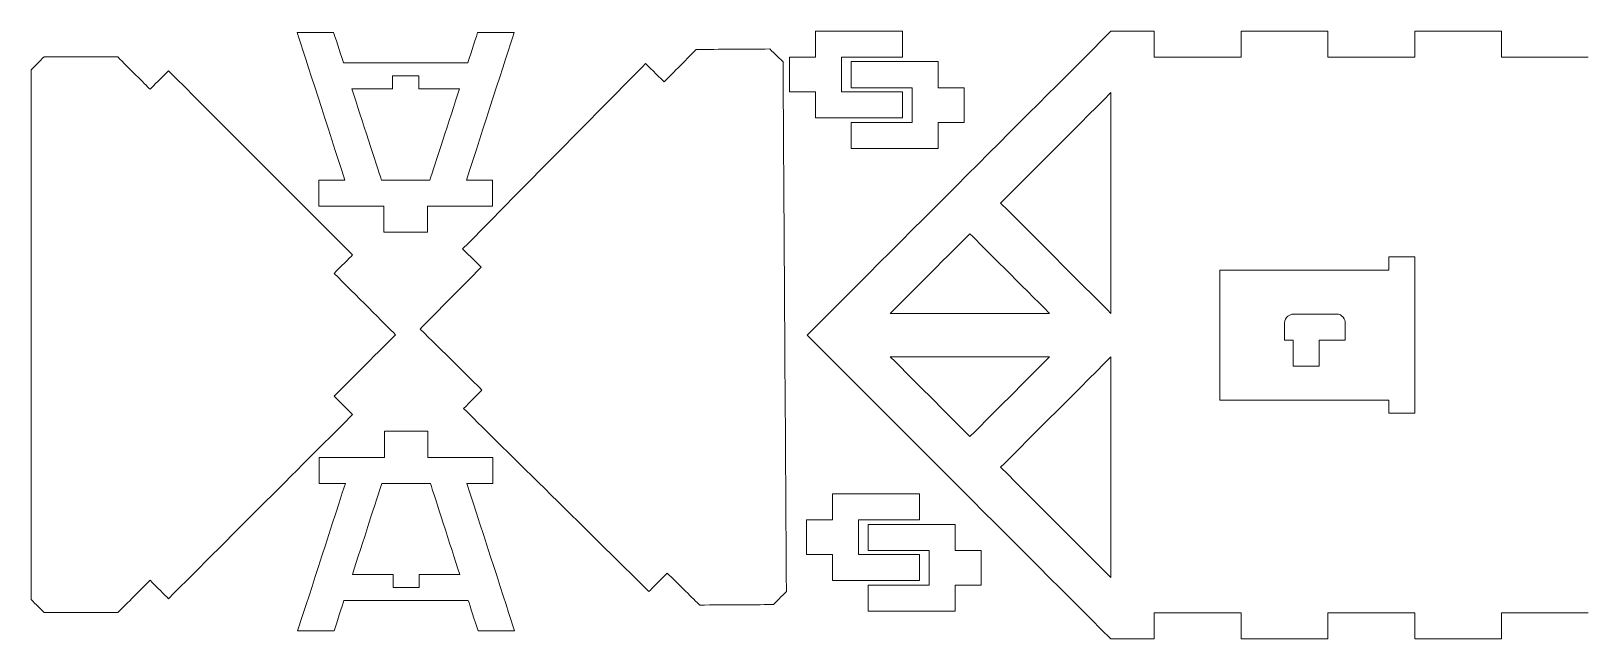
# Model space of a CAD drawing. Header units: millimetres. Extents: x -5059 to 5976, y -2595 to 3315.
# Drawn here: x -76.7 to 280.7, y -1375.1 to -1235 of the extents above; entities that cross this region are included whole.
import ezdxf

# ---------------------------------------------------------------- set-up
doc = ezdxf.new("R2010")
doc.units = ezdxf.units.MM
doc.header["$MEASUREMENT"] = 0
doc.layers.add('Make2D$visible$lines', color=7, linetype='Continuous')

msp = doc.modelspace()

# ---------------------------------------------------------------- linework, layer by layer
at = {"layer": 'Make2D$visible$lines', "color": 18, "lineweight": 9}
for points in [[(-4.3348, -1269.3887), (-8.0015, -1258.0553), (-13.5015, -1241.0553), (-15.3348, -1235.3887)], [(-15.3348, -1235.3887), (-12.532, -1235.3887), (-8.3279, -1235.3887), (-6.9265, -1235.3887)], [(-6.9265, -1235.3887), (-6.1716, -1237.722), (-5.0393, -1241.222), (-4.6618, -1242.3887)], [(23.6651, -1269.3887), (27.3318, -1258.0553), (32.8318, -1241.0553), (34.6651, -1235.3887)], [(26.2569, -1235.3887), (25.502, -1237.722), (24.3696, -1241.222), (23.9922, -1242.3887)], [(34.6651, -1235.3887), (31.8624, -1235.3887), (27.6582, -1235.3887), (26.2569, -1235.3887)], [(102.1755, -1305.0968), (125.5088, -1281.7635), (160.5088, -1246.7636), (172.1755, -1235.0969)], [(124.1123, -1235.0416), (117.4457, -1235.0416), (107.4457, -1235.0416), (104.1123, -1235.0416)], [(104.1123, -1235.0416), (104.1123, -1237.0416), (104.1123, -1240.0416), (104.1123, -1241.0416)], [(124.1123, -1241.0416), (124.1123, -1239.0416), (124.1123, -1236.0416), (124.1123, -1235.0416)], [(172.1755, -1235.0969), (175.5088, -1235.0969), (180.5088, -1235.0969), (182.1755, -1235.0969)], [(182.1755, -1235.1087), (182.1755, -1237.1048), (182.1755, -1240.0989), (182.1755, -1241.0969)], [(202.1755, -1235.0969), (208.8422, -1235.0969), (218.8422, -1235.0969), (222.1755, -1235.0969)], [(202.1755, -1241.0969), (202.1755, -1239.1009), (202.1755, -1236.1067), (202.1755, -1235.1087)], [(222.1755, -1235.1087), (222.1755, -1237.1048), (222.1755, -1240.0989), (222.1755, -1241.0969)], [(242.1755, -1235.0969), (248.8422, -1235.0969), (258.8422, -1235.0969), (262.1755, -1235.0969)], [(242.1755, -1241.0969), (242.1755, -1239.1009), (242.1755, -1236.1067), (242.1755, -1235.1087)], [(262.1755, -1235.1087), (262.1755, -1237.1048), (262.1755, -1240.0989), (262.1755, -1241.0969)], [(76.6009, -1239.2857), (74.1396, -1241.7786), (70.4475, -1245.5179), (69.2169, -1246.7643)], [(93.6005, -1239.1776), (87.934, -1239.2136), (79.4342, -1239.2677), (76.6009, -1239.2857)], [(93.6005, -1239.1776), (94.6069, -1240.1712), (96.1164, -1241.6616), (96.6196, -1242.1584)], [(-73.6592, -1241.0113), (-74.6592, -1242.0113), (-76.1592, -1243.5113), (-76.6592, -1244.0113)], [(-73.6592, -1241.0113), (-67.9925, -1241.0112), (-59.4925, -1241.0112), (-56.6592, -1241.0112)], [(-56.6592, -1241.0112), (-54.182, -1243.4884), (-50.4663, -1247.2041), (-49.2277, -1248.4426)], [(-4.6618, -1242.3887), (4.8895, -1242.3887), (19.2165, -1242.3887), (23.9922, -1242.3887)], [(22.7917, -1285.2443), (36.8436, -1271.0124), (57.9214, -1249.6647), (64.9473, -1242.5488)], [(64.9473, -1242.5488), (66.3705, -1243.9539), (68.5053, -1246.0617), (69.2169, -1246.7643)], [(97.3958, -1364.1559), (97.1371, -1323.4901), (96.749, -1262.4913), (96.6196, -1242.1584)], [(104.1123, -1241.0416), (102.1123, -1241.0416), (99.1123, -1241.0416), (98.1123, -1241.0416)], [(98.1123, -1241.0416), (98.1123, -1243.7083), (98.1123, -1247.7083), (98.1123, -1249.0416)], [(110.1123, -1249.0416), (110.1123, -1246.3749), (110.1123, -1242.375), (110.1123, -1241.0416)], [(110.1123, -1241.0416), (114.779, -1241.0416), (121.779, -1241.0416), (124.1123, -1241.0416)], [(132.3401, -1242.0971), (125.6734, -1242.0971), (115.6734, -1242.0971), (112.3401, -1242.0971)], [(112.3401, -1242.0971), (112.3401, -1244.0971), (112.3401, -1247.0971), (112.3401, -1248.0971)], [(132.3401, -1248.0971), (132.3401, -1246.0971), (132.3401, -1243.0971), (132.3401, -1242.0971)], [(182.1755, -1241.0969), (188.8422, -1241.0969), (198.8422, -1241.0969), (202.1755, -1241.0969)], [(222.1755, -1241.0969), (228.8422, -1241.0969), (238.8422, -1241.0969), (242.1755, -1241.0969)], [(262.1755, -1241.0969), (268.8422, -1241.0969), (278.8422, -1241.0969), (282.1755, -1241.0969)], [(-76.6588, -1366.0113), (-76.659, -1325.3446), (-76.6591, -1264.3446), (-76.6592, -1244.0113)], [(-44.9851, -1244.2), (-46.3993, -1245.6142), (-48.5206, -1247.7355), (-49.2277, -1248.4426)], [(-2.5586, -1286.6263), (-16.7007, -1272.4842), (-37.914, -1251.271), (-44.9851, -1244.2)], [(12.6652, -1245.3887), (10.6652, -1245.3887), (7.6652, -1245.3887), (6.6652, -1245.3887)], [(6.6652, -1245.3887), (6.6652, -1246.3887), (6.6652, -1247.8887), (6.6652, -1248.3887)], [(12.6652, -1245.3887), (12.6652, -1246.3887), (12.6652, -1247.8887), (12.6652, -1248.3887)], [(6.6652, -1248.3887), (3.5366, -1248.3887), (-1.1564, -1248.3887), (-2.7207, -1248.3887)], [(-2.7207, -1248.3887), (-0.456, -1255.3887), (2.9411, -1265.8887), (4.0734, -1269.3887)], [(12.6652, -1248.3887), (15.7938, -1248.3887), (20.4867, -1248.3887), (22.051, -1248.3887)], [(22.051, -1248.3887), (19.7863, -1255.3887), (16.3892, -1265.8887), (15.2569, -1269.3887)], [(98.1123, -1249.0416), (100.1123, -1249.0416), (103.1123, -1249.0416), (104.1123, -1249.0416)], [(104.1123, -1249.0416), (104.1123, -1251.0416), (104.1123, -1254.0416), (104.1123, -1255.0416)], [(124.1123, -1249.0416), (119.4457, -1249.0416), (112.4457, -1249.0416), (110.1123, -1249.0416)], [(112.3401, -1248.0971), (117.0067, -1248.0971), (124.0067, -1248.0971), (126.3401, -1248.0971)], [(124.1123, -1255.0416), (124.1123, -1253.0416), (124.1123, -1250.0416), (124.1123, -1249.0416)], [(126.3401, -1248.0971), (126.3401, -1250.7638), (126.3401, -1254.7638), (126.3401, -1256.0971)], [(138.3401, -1248.0971), (136.3401, -1248.0971), (133.3401, -1248.0971), (132.3401, -1248.0971)], [(138.3401, -1256.0971), (138.3401, -1253.4304), (138.3401, -1249.4305), (138.3401, -1248.0971)], [(172.1755, -1249.2391), (163.6992, -1257.7153), (150.9847, -1270.4298), (146.7466, -1274.6679)], [(172.1755, -1300.0968), (172.1755, -1283.1442), (172.1755, -1257.7153), (172.1755, -1249.2391)], [(104.1123, -1255.0416), (110.779, -1255.0416), (120.779, -1255.0416), (124.1123, -1255.0416)], [(126.3401, -1256.0971), (121.6734, -1256.0971), (114.6734, -1256.0971), (112.3401, -1256.0971)], [(112.3401, -1256.0971), (112.3401, -1258.0971), (112.3401, -1261.0971), (112.3401, -1262.0971)], [(132.3401, -1256.0971), (134.3401, -1256.0971), (137.3401, -1256.0971), (138.3401, -1256.0971)], [(132.3401, -1262.0971), (132.3401, -1260.0971), (132.3401, -1257.0971), (132.3401, -1256.0971)], [(112.3401, -1262.0971), (119.0067, -1262.0971), (129.0067, -1262.0971), (132.3401, -1262.0971)], [(-10.3348, -1275.3887), (-10.3348, -1273.3887), (-10.3348, -1270.3887), (-10.3348, -1269.3887)], [(-10.3348, -1269.3887), (-8.3348, -1269.3887), (-5.3348, -1269.3887), (-4.3348, -1269.3887)], [(4.0734, -1269.3887), (7.8013, -1269.3887), (13.393, -1269.3887), (15.2569, -1269.3887)], [(29.6651, -1269.3887), (27.6651, -1269.3887), (24.6651, -1269.3887), (23.6651, -1269.3887)], [(29.6651, -1275.3887), (29.6651, -1273.3887), (29.6651, -1270.3887), (29.6651, -1269.3887)], [(4.6652, -1275.3887), (-0.3348, -1275.3887), (-7.8348, -1275.3887), (-10.3348, -1275.3887)], [(4.6652, -1281.3887), (4.6652, -1279.3887), (4.6652, -1276.3887), (4.6652, -1275.3887)], [(14.6652, -1275.3887), (19.6651, -1275.3887), (27.1651, -1275.3887), (29.6651, -1275.3887)], [(14.6652, -1281.3887), (14.6652, -1279.3887), (14.6652, -1276.3887), (14.6652, -1275.3887)], [(146.7466, -1274.6679), (155.2229, -1283.1442), (167.9373, -1295.8587), (172.1755, -1300.0968)], [(14.6652, -1281.3887), (11.3318, -1281.3887), (6.3318, -1281.3887), (4.6652, -1281.3887)], [(139.6755, -1281.739), (133.5562, -1287.8583), (124.3773, -1297.0372), (121.3176, -1300.0968)], [(158.0334, -1300.0968), (151.9141, -1293.9775), (142.7351, -1284.7986), (139.6755, -1281.739)], [(27.0613, -1289.4598), (25.6381, -1288.0546), (23.5033, -1285.9469), (22.7917, -1285.2443)], [(-6.8012, -1290.8689), (-5.387, -1289.4547), (-3.2657, -1287.3334), (-2.5586, -1286.6263)], [(27.0613, -1289.4598), (22.3773, -1294.2038), (15.3514, -1301.3197), (13.0094, -1303.6917)], [(197.2756, -1290.0968), (197.2756, -1300.0968), (197.2756, -1315.0968), (197.2756, -1320.0968)], [(236.1755, -1290.0968), (223.2089, -1290.0968), (203.7589, -1290.0968), (197.2756, -1290.0968)], [(242.1755, -1287.0968), (240.1755, -1287.0968), (237.1755, -1287.0968), (236.1755, -1287.0968)], [(236.1755, -1287.0968), (236.1755, -1288.0968), (236.1755, -1289.5968), (236.1755, -1290.0968)], [(242.1755, -1323.0968), (242.1755, -1311.0968), (242.1755, -1293.0968), (242.1755, -1287.0968)], [(-6.8012, -1290.8689), (-2.0871, -1295.583), (4.984, -1302.654), (7.341, -1305.011)], [(121.3176, -1300.0968), (133.5562, -1300.0968), (151.9141, -1300.0968), (158.0334, -1300.0968)], [(212.1719, -1302.2639), (212.1693, -1300.9305), (213.5013, -1300.2612), (214.1679, -1300.2599)], [(224.1679, -1300.2403), (220.8346, -1300.2469), (215.8346, -1300.2567), (214.1679, -1300.2599)], [(224.1679, -1300.2403), (225.5013, -1300.2377), (226.1705, -1301.5697), (226.1718, -1302.2364)], [(13.0094, -1303.6917), (17.7533, -1308.3756), (24.8693, -1315.4015), (27.2412, -1317.7435)], [(212.1719, -1302.2639), (212.1745, -1303.5972), (212.1784, -1305.5972), (212.1797, -1306.2638)], [(226.1797, -1306.2364), (226.1771, -1304.9031), (226.1732, -1302.9031), (226.1718, -1302.2364)], [(7.341, -1305.011), (2.627, -1309.7251), (-4.4441, -1316.7962), (-6.8011, -1319.1532)], [(172.1755, -1375.0967), (148.8441, -1351.7653), (113.8471, -1316.7684), (102.1814, -1305.1027)], [(212.1797, -1306.2638), (212.8464, -1306.2625), (213.8464, -1306.2606), (214.1797, -1306.2599)], [(214.1797, -1306.2599), (214.1836, -1308.2599), (214.1895, -1311.2599), (214.1915, -1312.2599)], [(220.1797, -1306.2482), (222.1797, -1306.2442), (225.1797, -1306.2383), (226.1797, -1306.2364)], [(220.1915, -1312.2481), (220.1875, -1310.2481), (220.1817, -1307.2482), (220.1797, -1306.2482)], [(158.0334, -1310.0968), (145.7948, -1310.0968), (127.4369, -1310.0968), (121.3176, -1310.0968)], [(121.3176, -1310.0968), (127.4369, -1316.2161), (136.6158, -1325.395), (139.6755, -1328.4546)], [(139.6755, -1328.4546), (145.7948, -1322.3354), (154.9737, -1313.1564), (158.0334, -1310.0968)], [(172.1755, -1310.0968), (163.6992, -1318.5731), (150.9847, -1331.2875), (146.7466, -1335.5257)], [(172.1755, -1360.9546), (172.1755, -1344.002), (172.1755, -1318.5731), (172.1755, -1310.0968)], [(214.1915, -1312.2599), (216.1915, -1312.256), (219.1915, -1312.2501), (220.1915, -1312.2481)], [(23.0257, -1322.0131), (24.4309, -1320.5899), (26.5386, -1318.4551), (27.2412, -1317.7435)], [(-2.5585, -1323.3958), (-3.9727, -1321.9816), (-6.094, -1319.8603), (-6.8011, -1319.1532)], [(65.7212, -1364.1687), (51.4893, -1350.1168), (30.1416, -1329.039), (23.0257, -1322.0131)], [(197.2756, -1320.0968), (210.2422, -1320.0968), (229.6922, -1320.0968), (236.1755, -1320.0968)], [(236.1755, -1320.0968), (236.1755, -1321.0968), (236.1755, -1322.5968), (236.1755, -1323.0968)], [(-44.9847, -1365.8224), (-30.8426, -1351.6802), (-9.6295, -1330.4669), (-2.5585, -1323.3958)], [(236.1755, -1323.0968), (238.1755, -1323.0968), (241.1755, -1323.0968), (242.1755, -1323.0968)], [(14.7705, -1327.2585), (11.4372, -1327.2585), (6.4372, -1327.2585), (4.7705, -1327.2585)], [(4.7705, -1327.2585), (4.7705, -1329.2585), (4.7705, -1332.2585), (4.7705, -1333.2585)], [(14.7705, -1327.2585), (14.7705, -1329.2585), (14.7705, -1332.2585), (14.7705, -1333.2585)], [(4.7705, -1333.2585), (-0.2295, -1333.2585), (-7.7294, -1333.2585), (-10.2294, -1333.2585)], [(-10.2294, -1333.2585), (-10.2294, -1335.2585), (-10.2294, -1338.2585), (-10.2294, -1339.2585)], [(14.7705, -1333.2585), (19.7705, -1333.2585), (27.2705, -1333.2585), (29.7705, -1333.2585)], [(29.7705, -1333.2585), (29.7705, -1335.2585), (29.7705, -1338.2585), (29.7705, -1339.2585)], [(146.7466, -1335.5257), (155.2229, -1344.002), (167.9373, -1356.7164), (172.1755, -1360.9546)], [(-4.2295, -1339.2585), (-7.8961, -1350.5918), (-13.3961, -1367.5918), (-15.2294, -1373.2585)], [(-10.2294, -1339.2585), (-8.2294, -1339.2585), (-5.2294, -1339.2585), (-4.2295, -1339.2585)], [(-2.6153, -1360.2585), (-0.3506, -1353.2585), (3.0464, -1342.7585), (4.1788, -1339.2585)], [(4.1788, -1339.2585), (7.9066, -1339.2585), (13.4983, -1339.2585), (15.3622, -1339.2585)], [(22.1563, -1360.2585), (19.8916, -1353.2585), (16.4946, -1342.7585), (15.3622, -1339.2585)], [(23.7705, -1339.2585), (27.4372, -1350.5918), (32.9371, -1367.5918), (34.7705, -1373.2585)], [(29.7705, -1339.2585), (27.7705, -1339.2585), (24.7705, -1339.2585), (23.7705, -1339.2585)], [(128.0484, -1341.6372), (121.3818, -1341.6372), (111.3818, -1341.6372), (108.0484, -1341.6372)], [(108.0484, -1341.6372), (108.0484, -1343.6372), (108.0484, -1346.6372), (108.0484, -1347.6372)], [(128.0484, -1347.6372), (128.0484, -1345.6372), (128.0484, -1342.6372), (128.0484, -1341.6372)], [(108.0484, -1347.6372), (106.0484, -1347.6372), (103.0484, -1347.6372), (102.0484, -1347.6372)], [(102.0484, -1347.6372), (102.0484, -1350.3039), (102.0484, -1354.3039), (102.0484, -1355.6372)], [(114.0484, -1355.6372), (114.0484, -1352.9705), (114.0484, -1348.9706), (114.0484, -1347.6372)], [(114.0484, -1347.6372), (118.7151, -1347.6372), (125.7151, -1347.6372), (128.0484, -1347.6372)], [(136.2762, -1348.6927), (129.6095, -1348.6927), (119.6095, -1348.6927), (116.2762, -1348.6927)], [(116.2762, -1348.6927), (116.2762, -1350.6927), (116.2762, -1353.6927), (116.2762, -1354.6927)], [(136.2762, -1354.6927), (136.2762, -1352.6927), (136.2762, -1349.6927), (136.2762, -1348.6927)], [(102.0484, -1355.6372), (104.0484, -1355.6372), (107.0484, -1355.6372), (108.0484, -1355.6372)], [(108.0484, -1355.6372), (108.0484, -1357.6372), (108.0484, -1360.6372), (108.0484, -1361.6372)], [(128.0484, -1355.6372), (123.3818, -1355.6372), (116.3818, -1355.6372), (114.0484, -1355.6372)], [(116.2762, -1354.6927), (120.9428, -1354.6927), (127.9428, -1354.6927), (130.2762, -1354.6927)], [(128.0484, -1361.6372), (128.0484, -1359.6372), (128.0484, -1356.6372), (128.0484, -1355.6372)], [(130.2762, -1354.6927), (130.2762, -1357.3594), (130.2762, -1361.3594), (130.2762, -1362.6927)], [(142.2762, -1354.6927), (140.2762, -1354.6927), (137.2762, -1354.6927), (136.2762, -1354.6927)], [(142.2762, -1362.6927), (142.2762, -1360.026), (142.2762, -1356.0261), (142.2762, -1354.6927)], [(-49.2274, -1361.5797), (-51.7045, -1364.0569), (-55.4203, -1367.7726), (-56.6588, -1369.0112)], [(-49.2274, -1361.5797), (-47.8132, -1362.9939), (-45.6918, -1365.1153), (-44.9847, -1365.8224)], [(6.7705, -1360.2585), (3.6419, -1360.2585), (-1.051, -1360.2585), (-2.6153, -1360.2585)], [(6.7705, -1363.2585), (6.7705, -1362.2585), (6.7705, -1360.7585), (6.7705, -1360.2585)], [(12.7705, -1363.2585), (12.7705, -1362.2585), (12.7705, -1360.7585), (12.7705, -1360.2585)], [(12.7705, -1360.2585), (15.8991, -1360.2585), (20.592, -1360.2585), (22.1563, -1360.2585)], [(69.9367, -1359.8991), (68.5315, -1361.3223), (66.4238, -1363.4571), (65.7212, -1364.1687)], [(69.9367, -1359.8991), (72.4296, -1362.3605), (76.1689, -1366.0525), (77.4153, -1367.2831)], [(12.7705, -1363.2585), (10.7705, -1363.2585), (7.7705, -1363.2585), (6.7705, -1363.2585)], [(97.3958, -1364.1559), (96.4022, -1365.1623), (94.9118, -1366.6718), (94.415, -1367.175)], [(108.0484, -1361.6372), (114.7151, -1361.6372), (124.7151, -1361.6372), (128.0484, -1361.6372)], [(130.2762, -1362.6927), (125.6095, -1362.6927), (118.6095, -1362.6927), (116.2762, -1362.6927)], [(116.2762, -1362.6927), (116.2762, -1364.6927), (116.2762, -1367.6927), (116.2762, -1368.6927)], [(136.2762, -1362.6927), (138.2762, -1362.6927), (141.2762, -1362.6927), (142.2762, -1362.6927)], [(136.2762, -1368.6927), (136.2762, -1366.6927), (136.2762, -1363.6927), (136.2762, -1362.6927)], [(-76.6588, -1366.0113), (-75.6588, -1367.0113), (-74.1588, -1368.5113), (-73.6588, -1369.0113)], [(-6.8212, -1373.2585), (-6.0663, -1370.9252), (-4.9339, -1367.4252), (-4.5565, -1366.2585)], [(-4.5565, -1366.2585), (4.9949, -1366.2585), (19.3219, -1366.2585), (24.0975, -1366.2585)], [(26.3622, -1373.2585), (25.6073, -1370.9252), (24.475, -1367.4252), (24.0975, -1366.2585)], [(77.4153, -1367.2831), (83.0819, -1367.2471), (91.5817, -1367.193), (94.415, -1367.175)], [(116.2762, -1368.6927), (122.9428, -1368.6927), (132.9428, -1368.6927), (136.2762, -1368.6927)], [(-56.6588, -1369.0112), (-62.3255, -1369.0112), (-70.8255, -1369.0113), (-73.6588, -1369.0113)], [(202.1755, -1369.0967), (195.5088, -1369.0967), (185.5088, -1369.0967), (182.1755, -1369.0967)], [(182.1755, -1369.1085), (182.1755, -1371.1045), (182.1755, -1374.0986), (182.1755, -1375.0967)], [(202.1755, -1375.0967), (202.1755, -1373.1006), (202.1755, -1370.1065), (202.1755, -1369.1085)], [(242.1755, -1369.0967), (235.5088, -1369.0967), (225.5088, -1369.0967), (222.1755, -1369.0967)], [(222.1755, -1369.1085), (222.1755, -1371.1045), (222.1755, -1374.0986), (222.1755, -1375.0967)], [(242.1755, -1375.0967), (242.1755, -1373.1006), (242.1755, -1370.1065), (242.1755, -1369.1085)], [(282.1755, -1369.0967), (275.5088, -1369.0967), (265.5088, -1369.0967), (262.1755, -1369.0967)], [(262.1755, -1369.1085), (262.1755, -1371.1045), (262.1755, -1374.0986), (262.1755, -1375.0967)], [(-15.2294, -1373.2585), (-12.4267, -1373.2585), (-8.2226, -1373.2585), (-6.8212, -1373.2585)], [(34.7705, -1373.2585), (31.9677, -1373.2585), (27.7636, -1373.2585), (26.3622, -1373.2585)], [(182.1755, -1375.0967), (178.8422, -1375.0967), (173.8422, -1375.0967), (172.1755, -1375.0967)], [(222.1755, -1375.0967), (215.5088, -1375.0967), (205.5088, -1375.0967), (202.1755, -1375.0967)], [(262.1755, -1375.0967), (255.5088, -1375.0967), (245.5088, -1375.0967), (242.1755, -1375.0967)]]:
    msp.add_open_spline(points, degree=3, dxfattribs=at)

doc.saveas('drawing.dxf')
